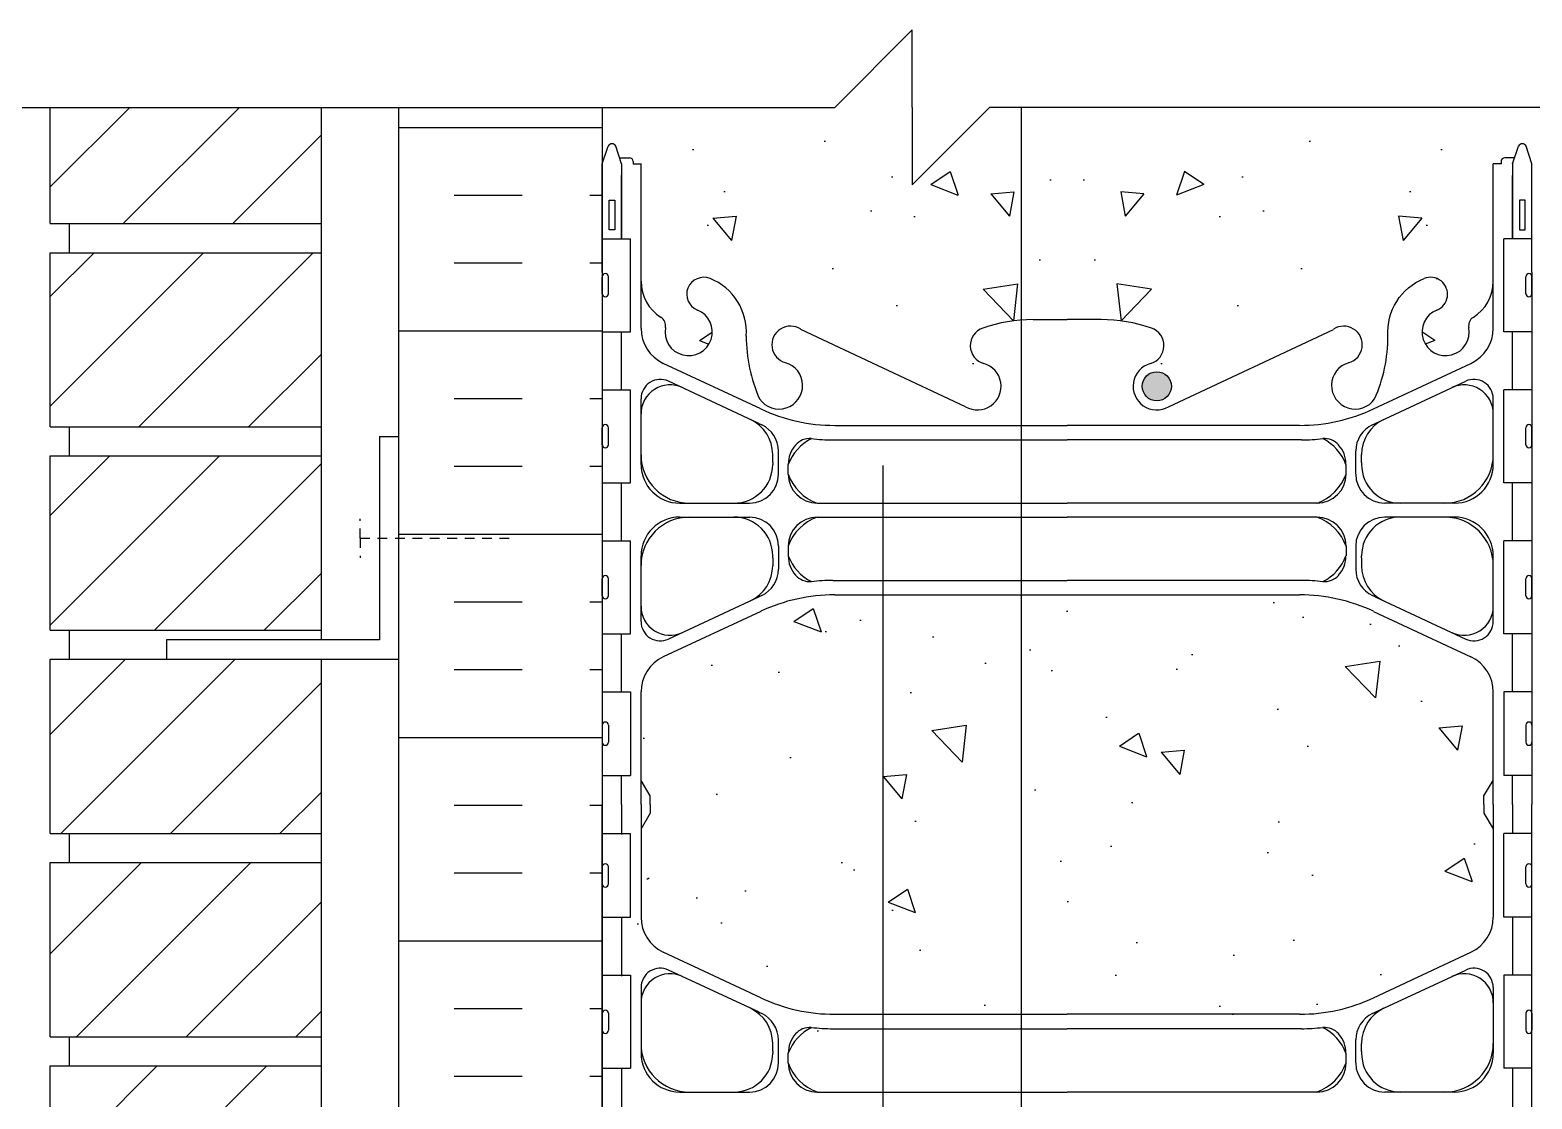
# Model space of a CAD drawing. Header units: inches. Extents: x 45.5 to 101.8, y 21.2 to 93.9.
# Drawn here: x 64.11 to 83.49, y 80.1 to 93.9 of the extents above; entities that cross this region are included whole.
import ezdxf

# ---------------------------------------------------------------- set-up
doc = ezdxf.new("R2010")
doc.units = ezdxf.units.IN
doc.header["$LTSCALE"] = 0.5
doc.header["$MEASUREMENT"] = 0
doc.linetypes.add('DASHED2', pattern=[0.375, 0.25, -0.125])
for name, color, linetype in [('CUT PLANE', 9, 'Continuous'), ('HATCH', 12, 'Continuous'), ('line25', 2, 'Continuous'), ('LINE3', 3, 'Continuous'), ('LINE50', 5, 'Continuous'), ('LINE9', 9, 'Continuous'), ('TEXT', 4, 'Continuous'), ('Web_Edge', 9, 'Continuous')]:
    doc.layers.add(name, color=color, linetype=linetype)
pattern_1 = [(310, (105.077, 112.783), (3.5863, 0.31376), [0.375, -4.125]), (5, (105.077, 112.783), (-0.69376, -3.76096), [0.3, -3.3]), (259.549, (105.3758, 112.809), (2.89255, -3.4472), [0.3187, -3.5057]), (313.816, (105.077, 111.783), (5.3362, 0.8276), [0.5625, -6.1875]), (263.364, (105.5216, 111.852), (4.6733, -4.8706), [0.47805, -5.25856]), (8.816, (105.077, 111.783), (4.6733, -4.8706), [0.45, -4.95]), (339, (105.577, 112.033), (2.98454, 2.0131), [0.375, -4.125]), (34, (105.577, 112.033), (1.21658, -3.62575), [0.3, -3.3]), (288.549, (105.8257, 112.2007), (4.20111, -1.61265), [0.3187, -3.5057]), (322.5, (105.077, 112.7829), (0.0608, -1.66447), [0, -3.26, 0, -3.35, 0, -3.3125]), (352.5, (105.077, 112.7829), (1.31535, -1.97206), [0, -1.91, 0, -3.185, 0, -1.2625]), (32.5, (103.962, 112.7829), (2.669112, 0.112774), [0, -1.25, 0, -3.9, 0, -5.175]), (42.5, (103.462, 112.783), (2.91593, -0.50052), [0, -1.625, 0, -2.59, 0, -3.675])]

msp = doc.modelspace()

# ---------------------------------------------------------------- hatches: boundary and pattern name
at = {"layer": 'HATCH'}
h = msp.add_hatch(dxfattribs=at)
h.set_pattern_fill('AR-CONC', color=256, scale=0.5, style=0)
h.set_pattern_definition(pattern_1)
h.paths.add_polyline_path([(77.002, 91.901), (77.002, 92.901), (77.002, 93.901), (77.493, 93.41), (77.493, 90.161), (77.053, 90.161, 0.082755), (76.405, 90.053, 0.735593), (76.418, 89.595, -0.062405), (76.487, 89.565, -0.999722), (76.182, 89.037, -0.0001), (76.182, 89.037), (74.055, 90.036, 1.171105), (73.857, 89.606, -1.422913), (73.523, 89.139, -0.10488), (73.351, 89.95, 0.325306), (72.884, 90.693, 1), (72.721, 90.284, -2.127293), (72.308, 90.06, 0.31131), (72.252, 90.19, -0.258958), (71.993, 90.656), (71.993, 92.172), (71.893, 92.172), (71.893, 92.202, 0.414214), (71.843, 92.252), (71.716, 92.252), (71.668, 92.402, 0.6), (71.568, 92.402), (71.493, 92.172), (71.493, 92.901), (76.002, 92.901)])
h = msp.add_hatch(dxfattribs=at)
h.set_pattern_fill('AR-CONC', color=256, scale=0.5, style=0)
h.set_pattern_definition([(230, (49.9081, 112.783), (-3.5863, 0.31376), [0.375, -4.125]), (175, (49.908, 112.783), (0.69376, -3.76096), [0.3, -3.3]), (280.451, (49.6093, 112.809), (-2.89255, -3.4472), [0.3187, -3.5057]), (226.184, (49.908, 111.783), (-5.3362, 0.8276), [0.5625, -6.1875]), (276.636, (49.4635, 111.852), (-4.6733, -4.8706), [0.47805, -5.25856]), (171.184, (49.908, 111.783), (-4.6733, -4.8706), [0.45, -4.95]), (201, (49.4081, 112.033), (-2.98454, 2.0131), [0.375, -4.125]), (146, (49.408, 112.033), (-1.21658, -3.62575), [0.3, -3.3]), (251.451, (49.1594, 112.2007), (-4.2011, -1.61265), [0.3187, -3.5057]), (217.5, (49.9081, 112.7829), (-0.0608, -1.66447), [0, -3.26, 0, -3.35, 0, -3.3125]), (187.5, (49.9081, 112.7829), (-1.31535, -1.97206), [0, -1.91, 0, -3.185, 0, -1.2625]), (147.5, (51.0231, 112.7829), (-2.66911, 0.112774), [0, -1.25, 0, -3.9, 0, -5.175]), (137.5, (51.5231, 112.783), (-2.91593, -0.50052), [0, -1.625, 0, -2.59, 0, -3.675])])
h.paths.add_polyline_path([(77.983, 91.901), (77.983, 92.901), (77.983, 93.901), (77.493, 93.41), (77.493, 90.161), (77.932, 90.161, -0.082755), (78.58, 90.053, -0.735593), (78.568, 89.595, 0.062405), (78.498, 89.565, 0.999722), (78.803, 89.037, 0.0001), (78.803, 89.037), (80.93, 90.036, -1.171105), (81.128, 89.606, 1.422913), (81.462, 89.139, 0.10488), (81.634, 89.95, -0.325306), (82.101, 90.693, -1), (82.264, 90.284, 2.127293), (82.677, 90.06, -0.31131), (82.733, 90.19, 0.258958), (82.993, 90.656), (82.993, 92.172), (83.093, 92.172), (83.093, 92.202, -0.414214), (83.143, 92.252), (83.269, 92.252), (83.318, 92.402, -0.6), (83.418, 92.402), (83.493, 92.172), (83.493, 92.901), (78.983, 92.901)])
h = msp.add_hatch(dxfattribs=at)
h.set_pattern_fill('INSUL', color=256, scale=7, style=0)
h.set_pattern_definition([(0, (-2854.669, -322.109), (0, 2.625), []), (0, (-2854.669, -321.234), (0, 2.625), [0.875, -0.875]), (0, (-2854.669, -320.359), (0, 2.625), [0.875, -0.875])])
h.paths.add_polyline_path([(68.868, 74.901), (69.305, 74.901), (69.305, 75.401), (70.805, 75.401), (70.805, 74.901), (71.493, 74.901), (71.493, 92.901), (70.805, 92.901), (70.805, 93.401), (69.305, 93.401), (69.305, 92.901), (68.868, 92.901)])
h = msp.add_hatch(dxfattribs=at)
h.set_pattern_fill('ANSI31', color=256, scale=8, style=0)
h.set_pattern_definition([(45, (-46.1544, -97.8439), (-0.707107, 0.707107), [])])
h.paths.add_polyline_path([(67.868, 92.901), (64.368, 92.901), (64.368, 91.401), (67.868, 91.401)])
h.paths.add_polyline_path([(67.868, 91.026), (64.368, 91.026), (64.368, 89.988), (67.312, 89.988), (67.868, 89.988)])
h.paths.add_polyline_path([(67.868, 89.988), (67.312, 89.988), (64.368, 89.988), (64.368, 88.776), (67.868, 88.776)])
h.paths.add_polyline_path([(67.868, 88.401), (64.368, 88.401), (64.368, 86.151), (67.868, 86.151)])
h.paths.add_polyline_path([(67.868, 85.776), (64.368, 85.776), (64.368, 83.526), (67.868, 83.526)])
h.paths.add_polyline_path([(67.868, 83.151), (64.368, 83.151), (64.368, 80.901), (67.868, 80.901)])
h.paths.add_polyline_path([(67.868, 80.526), (64.368, 80.526), (64.368, 78.276), (67.868, 78.276)])
h.paths.add_polyline_path([(67.868, 77.901), (64.368, 77.901), (64.368, 75.651), (67.868, 75.651), (67.868, 76.526), (65.868, 76.526), (65.868, 76.776), (67.868, 76.776)])
h.paths.add_polyline_path([(67.868, 75.276), (64.368, 75.276), (64.368, 73.026), (67.868, 73.026)])
h.paths.add_polyline_path([(67.868, 72.651), (64.368, 72.651), (64.368, 70.401), (67.868, 70.401)])
h.paths.add_polyline_path([(67.868, 70.026), (64.368, 70.026), (64.368, 68.605), (67.312, 68.605), (67.868, 68.605)])
h.paths.add_polyline_path([(67.868, 68.605), (67.312, 68.605), (64.368, 68.605), (64.368, 67.776), (67.868, 67.776)])
h.paths.add_polyline_path([(67.868, 67.401), (65.868, 67.401), (64.368, 67.401), (64.368, 65.151), (67.868, 65.151)])
h.paths.add_polyline_path([(67.868, 64.776), (64.368, 64.776), (64.368, 62.526), (67.868, 62.526)])
h.paths.add_polyline_path([(67.868, 62.151), (64.368, 62.151), (64.368, 59.901), (67.868, 59.901)])
h.paths.add_polyline_path([(67.868, 59.526), (64.368, 59.526), (64.368, 57.901), (64.813, 57.639), (65.426, 57.276), (67.868, 57.276)])
h = msp.add_hatch(dxfattribs=at)
h.set_pattern_fill('AR-CONC', color=256, scale=0.5, style=0)
h.set_pattern_definition(pattern_1)
h.paths.add_polyline_path([(82.993, 83.588), (82.993, 82.447, -0.291097), (82.704, 81.994), (81.446, 81.406, -0.109869), (80.493, 81.193), (77.493, 81.193), (77.493, 86.608), (80.493, 86.608, -0.109869), (81.446, 86.395), (82.704, 85.807, -0.291097), (82.993, 85.354), (82.993, 84.213), (82.873, 84.013), (82.873, 83.901), (82.873, 83.788)])
h.paths.add_polyline_path([(77.493, 81.193), (74.493, 81.193, -0.109869), (73.539, 81.406), (72.281, 81.994, -0.291097), (71.993, 82.447), (71.993, 83.588), (72.113, 83.788), (72.113, 83.901), (72.113, 84.013), (71.993, 84.213), (71.993, 85.354, -0.291097), (72.281, 85.807), (73.539, 86.395, -0.109869), (74.493, 86.608), (77.493, 86.608)])
h = msp.add_hatch(dxfattribs=at)
h.set_pattern_fill('AR-CONC', color=256, scale=0.5, style=0)
h.set_pattern_definition([(310, (29.4868, 149.8334), (3.5863, 0.31376), [0.375, -4.125]), (5, (29.4868, 149.8334), (-0.69376, -3.76096), [0.3, -3.3]), (259.5486, (29.7857, 149.8596), (2.89255, -3.4472), [0.3187, -3.50571]), (313.816, (29.487, 148.8334), (5.3362, 0.8276), [0.5625, -6.1875]), (263.3644, (29.9315, 148.9024), (4.6733, -4.8706), [0.47805, -5.25856]), (8.816, (29.487, 148.8334), (4.6733, -4.8706), [0.45, -4.95]), (339, (29.9868, 149.0834), (2.98454, 2.01309), [0.375, -4.125]), (34, (29.9868, 149.0834), (1.21658, -3.62575), [0.3, -3.3]), (288.5486, (30.2355, 149.2512), (4.20111, -1.61265), [0.3187, -3.50571]), (322.5, (29.4868, 149.8334), (0.0608, -1.66447), [0, -3.26, 0, -3.35, 0, -3.3125]), (352.5, (29.4868, 149.8334), (1.315348, -1.97206), [0, -1.91, 0, -3.185, 0, -1.2625]), (32.5, (28.3718, 149.8334), (2.669112, 0.112774), [0, -1.25, 0, -3.9, 0, -5.175]), (42.5, (27.8718, 149.8334), (2.91593, -0.500525), [0, -1.625, 0, -2.59, 0, -3.675])])
h.paths.add_polyline_path([(74.493, 80.272), (74.421, 80.466, 0.173075), (74.075, 80.832, 0.940793), (73.872, 80.449, -1.702394), (73.422, 80.137, 0.069923), (73.285, 80.78, 0.21345), (72.893, 81.17, 1), (72.729, 80.761, -2.087231), (72.296, 80.536, 0.669601), (72.163, 80.657, -0.085348), (71.834, 80.581), (71.729, 80.581), (71.729, 80.651), (71.776, 80.651, 0.414214), (71.839, 80.714), (71.839, 80.781, 0.249069), (71.729, 80.988), (71.729, 81.03), (71.639, 81.03, -0.088416), (71.493, 81.127), (71.493, 82.66, 0.269542), (71.789, 82.797, 0.520567), (72.124, 82.797, 0.520567), (72.617, 82.797, 0.520567), (72.972, 82.797, 0.520567), (73.406, 82.797, 0.520567), (73.722, 82.797, 0.520567), (74.017, 82.797, 0.520567), (74.333, 82.856, 0.222611), (74.493, 82.764)])
h = msp.add_hatch(dxfattribs=at)
h.set_pattern_fill('AR-CONC', color=256, scale=0.5, style=0)
h.set_pattern_definition([(310, (4.6094, 150.7426), (3.5863, 0.31376), [0.375, -4.125]), (5, (4.6094, 150.7426), (-0.69376, -3.76096), [0.3, -3.3]), (259.5486, (4.9082, 150.7688), (2.89255, -3.4472), [0.3187, -3.50571]), (313.816, (4.6094, 149.7426), (5.3362, 0.8276), [0.5625, -6.1875]), (263.3644, (5.054, 149.8116), (4.6733, -4.8706), [0.47805, -5.25856]), (8.816, (4.6094, 149.7426), (4.6733, -4.8706), [0.45, -4.95]), (339, (5.1094, 149.9926), (2.984535, 2.013094), [0.375, -4.125]), (34, (5.1094, 149.9926), (1.21658, -3.62575), [0.3, -3.3]), (288.5486, (5.358, 150.1604), (4.20111, -1.61265), [0.3187, -3.50571]), (322.5, (4.6094, 150.7426), (0.0608, -1.66447), [0, -3.26, 0, -3.35, 0, -3.3125]), (352.5, (4.6094, 150.7426), (1.315348, -1.97206), [0, -1.91, 0, -3.185, 0, -1.2625]), (32.5, (3.4944, 150.7426), (2.669112, 0.112774), [0, -1.25, 0, -3.9, 0, -5.175]), (42.5, (2.9944, 150.7426), (2.91593, -0.500525), [0, -1.625, 0, -2.59, 0, -3.675])])
h.paths.add_polyline_path([(76.493, 80.962, 0.025847), (76.103, 80.944), (76.103, 82.68, 0.458526), (76.361, 82.706, 0.134491), (76.493, 82.645)])
at = {"layer": 'LINE3'}
msp.add_hatch(color=256, dxfattribs=at).paths.add_polyline_path([(78.838, 89.301, 1), (78.463, 89.301, 1)])

# ---------------------------------------------------------------- linework, layer by layer
at = {"layer": 'CUT PLANE'}
for p, q in [((75.493, 93.901), (74.493, 92.901)), ((75.493, 92.901), (75.493, 93.901)), ((62.67, 92.901), (74.493, 92.901)), ((75.493, 91.901), (76.493, 92.901)), ((75.493, 92.901), (75.493, 91.901)), ((88.315, 92.901), (76.493, 92.901))]:
    msp.add_line(p, q, dxfattribs=at)
at = {"layer": 'line25'}
for p, q in [((64.368, 91.401), (64.368, 92.901)), ((67.868, 86.026), (67.868, 92.901)), ((71.493, 92.901), (71.493, 74.901)), ((64.368, 91.401), (67.868, 91.401)), ((64.618, 91.026), (64.618, 91.401)), ((71.493, 91.206), (71.858, 91.206)), ((71.858, 90.006), (71.858, 91.206)), ((83.493, 91.206), (83.128, 91.206)), ((83.128, 90.006), (83.128, 91.206)), ((64.368, 88.776), (64.368, 91.026)), ((64.368, 91.026), (67.868, 91.026)), ((71.533, 90.756), (71.533, 90.756)), ((83.453, 90.756), (83.453, 90.756)), ((71.493, 90.496), (71.493, 90.716)), ((71.493, 90.661), (71.493, 90.661)), ((71.493, 90.551), (71.493, 90.551)), ((71.573, 90.496), (71.573, 90.716)), ((83.413, 90.496), (83.413, 90.716)), ((83.493, 90.496), (83.493, 90.716)), ((83.493, 90.661), (83.493, 90.661)), ((83.493, 90.551), (83.493, 90.551)), ((71.533, 90.456), (71.533, 90.456)), ((83.453, 90.456), (83.453, 90.456)), ((71.493, 90.006), (71.858, 90.006)), ((83.493, 90.006), (83.128, 90.006)), ((71.493, 89.256), (71.858, 89.256)), ((71.858, 88.056), (71.858, 89.256)), ((83.493, 89.256), (83.128, 89.256)), ((83.128, 88.056), (83.128, 89.256)), ((71.533, 88.806), (71.533, 88.806)), ((83.453, 88.806), (83.453, 88.806)), ((64.368, 88.776), (67.868, 88.776)), ((64.618, 88.401), (64.618, 88.776)), ((71.493, 88.546), (71.493, 88.766)), ((71.493, 88.711), (71.493, 88.711)), ((71.493, 88.601), (71.493, 88.601)), ((71.573, 88.546), (71.573, 88.766)), ((83.413, 88.546), (83.413, 88.766)), ((83.493, 88.546), (83.493, 88.766)), ((83.493, 88.711), (83.493, 88.711)), ((83.493, 88.601), (83.493, 88.601)), ((64.368, 88.401), (67.868, 88.401)), ((64.368, 86.151), (64.368, 88.401)), ((71.493, 88.056), (71.858, 88.056)), ((83.493, 88.056), (83.128, 88.056)), ((71.493, 87.306), (71.858, 87.306)), ((71.858, 86.106), (71.858, 87.306)), ((83.493, 87.306), (83.128, 87.306)), ((83.128, 86.106), (83.128, 87.306)), ((71.533, 86.856), (71.533, 86.856)), ((83.453, 86.856), (83.453, 86.856)), ((71.493, 86.596), (71.493, 86.816)), ((71.493, 86.761), (71.493, 86.761)), ((71.573, 86.596), (71.573, 86.816)), ((83.413, 86.596), (83.413, 86.816)), ((83.493, 86.596), (83.493, 86.816)), ((83.493, 86.761), (83.493, 86.761)), ((71.493, 86.651), (71.493, 86.651)), ((71.533, 86.556), (71.533, 86.556)), ((83.453, 86.556), (83.453, 86.556)), ((83.493, 86.651), (83.493, 86.651)), ((64.368, 86.151), (67.868, 86.151)), ((64.618, 85.776), (64.618, 86.151)), ((71.493, 86.106), (71.858, 86.106)), ((83.493, 86.106), (83.128, 86.106)), ((64.368, 83.526), (64.368, 85.776)), ((64.368, 85.776), (67.868, 85.776)), ((67.868, 72.901), (67.868, 85.776)), ((71.493, 85.356), (71.858, 85.356)), ((71.858, 85.356), (71.858, 84.276)), ((83.493, 85.356), (83.128, 85.356)), ((83.128, 85.356), (83.128, 84.276)), ((71.493, 84.926), (71.493, 84.706)), ((71.533, 84.966), (71.533, 84.966)), ((71.573, 84.926), (71.573, 84.706)), ((83.413, 84.926), (83.413, 84.706)), ((83.453, 84.966), (83.453, 84.966)), ((83.493, 84.926), (83.493, 84.706)), ((71.493, 84.871), (71.493, 84.871)), ((71.493, 84.761), (71.493, 84.761)), ((83.493, 84.871), (83.493, 84.871)), ((83.493, 84.761), (83.493, 84.761)), ((71.533, 84.666), (71.533, 84.666)), ((83.453, 84.666), (83.453, 84.666)), ((71.493, 84.276), (71.858, 84.276)), ((83.493, 84.276), (83.128, 84.276)), ((64.368, 83.526), (67.868, 83.526)), ((64.618, 83.151), (64.618, 83.526)), ((71.493, 83.526), (71.858, 83.526)), ((71.858, 82.446), (71.858, 83.526)), ((83.493, 83.526), (83.128, 83.526)), ((83.128, 82.446), (83.128, 83.526)), ((64.368, 83.151), (67.868, 83.151)), ((64.368, 80.901), (64.368, 83.151)), ((71.493, 82.876), (71.493, 83.096)), ((71.493, 83.041), (71.493, 83.041)), ((71.533, 83.136), (71.533, 83.136)), ((71.573, 82.876), (71.573, 83.096)), ((83.413, 82.876), (83.413, 83.096)), ((83.453, 83.136), (83.453, 83.136)), ((83.493, 82.876), (83.493, 83.096)), ((83.493, 83.041), (83.493, 83.041)), ((71.493, 82.931), (71.493, 82.931)), ((71.533, 82.836), (71.533, 82.836)), ((83.453, 82.836), (83.453, 82.836)), ((83.493, 82.931), (83.493, 82.931)), ((71.493, 82.446), (71.858, 82.446)), ((83.493, 82.446), (83.128, 82.446)), ((71.493, 81.696), (71.858, 81.696)), ((71.858, 81.696), (71.858, 80.496)), ((83.493, 81.696), (83.128, 81.696)), ((83.128, 81.696), (83.128, 80.496)), ((71.533, 81.246), (71.533, 81.246)), ((83.453, 81.246), (83.453, 81.246)), ((71.493, 81.206), (71.493, 80.986)), ((71.493, 81.151), (71.493, 81.151)), ((71.493, 81.041), (71.493, 81.041)), ((71.573, 81.206), (71.573, 80.986)), ((83.413, 81.206), (83.413, 80.986)), ((83.493, 81.206), (83.493, 80.986)), ((83.493, 81.151), (83.493, 81.151)), ((83.493, 81.041), (83.493, 81.041)), ((64.368, 80.901), (67.868, 80.901)), ((64.618, 80.526), (64.618, 80.901)), ((71.533, 80.946), (71.533, 80.946)), ((83.453, 80.946), (83.453, 80.946)), ((64.368, 78.276), (64.368, 80.526)), ((64.368, 80.526), (67.868, 80.526)), ((71.493, 80.496), (71.858, 80.496)), ((83.493, 80.496), (83.128, 80.496))]:
    msp.add_line(p, q, dxfattribs=at)
for centre, start, end in [((71.533, 90.716), 90, 180), ((71.533, 90.716), 360, 90), ((83.453, 90.716), 90, 180), ((83.453, 90.716), 0, 90), ((71.533, 90.496), 180, 270), ((71.533, 90.496), 270, 0), ((83.453, 90.496), 180, 270), ((83.453, 90.496), 270, 0), ((71.533, 88.766), 90, 180), ((71.533, 88.766), 360, 90), ((83.453, 88.766), 90, 180), ((83.453, 88.766), 0, 90), ((71.533, 88.546), 180, 270), ((71.533, 88.546), 270, 0), ((83.453, 88.546), 180, 270), ((83.453, 88.546), 270, 0), ((71.533, 86.816), 90, 180), ((71.533, 86.816), 360, 90), ((83.453, 86.816), 90, 180), ((83.453, 86.816), 0, 90), ((71.533, 86.596), 180, 270), ((71.533, 86.596), 270, 0), ((83.453, 86.596), 180, 270), ((83.453, 86.596), 270, 0), ((71.533, 84.926), 90, 180), ((71.533, 84.926), 0, 90), ((83.453, 84.926), 90, 180), ((83.453, 84.926), 360, 90), ((71.533, 84.706), 180, 270), ((71.533, 84.706), 270, 0), ((83.453, 84.706), 180, 270), ((83.453, 84.706), 270, 0), ((71.533, 83.096), 90, 180), ((71.533, 83.096), 360, 90), ((83.453, 83.096), 90, 180), ((83.453, 83.096), 0, 90), ((71.533, 82.876), 180, 270), ((71.533, 82.876), 270, 0), ((83.453, 82.876), 180, 270), ((83.453, 82.876), 270, 0), ((71.533, 81.206), 90, 180), ((71.533, 81.206), 0, 90), ((83.453, 81.206), 90, 180), ((83.453, 81.206), 360, 90), ((71.533, 80.986), 180, 270), ((71.533, 80.986), 270, 0), ((83.453, 80.986), 180, 270), ((83.453, 80.986), 270, 0)]:
    msp.add_arc(centre, 0.04, start, end, dxfattribs=at)
at = {"layer": 'LINE3'}
for p, q in [((76.901, 92.901), (76.901, 67.068)), ((75.119, 49.749), (75.119, 88.279))]:
    msp.add_line(p, q, dxfattribs=at)
msp.add_circle((78.65, 89.301), 0.188, dxfattribs=at)
at = {"layer": 'LINE50'}
msp.add_line((68.868, 74.901), (68.868, 92.901), dxfattribs=at)
at = {"layer": 'LINE9'}
for p, q in [((68.618, 88.651), (68.868, 88.651)), ((68.618, 88.651), (68.618, 86.026)), ((65.868, 86.026), (65.868, 85.776)), ((68.618, 86.026), (65.868, 86.026)), ((65.868, 85.776), (68.868, 85.776))]:
    msp.add_line(p, q, dxfattribs=at)
at = {"layer": 'LINE9', "linetype": 'DASHED2'}
for q in [(68.368, 87.588), (68.368, 87.088), (70.368, 87.338)]:
    msp.add_line((68.368, 87.338), q, dxfattribs=at)
at = {"layer": 'TEXT'}
for points in [[(70.482, 90.676, 0, 0.36, 0), (69.402, 90.676, 0, 0, 0), (58.788, 90.676, 0, 0, 0)], [(64.604, 83.887, 0, 0.36, 0), (63.524, 83.887, 0, 0, 0), (57.217, 83.887, 0, 0, 0)]]:
    msp.add_lwpolyline(points, format="xyseb", dxfattribs=at)
at = {"layer": 'Web_Edge'}
for p, q in [((71.493, 92.172), (71.568, 92.402)), ((71.743, 92.172), (71.668, 92.402)), ((83.243, 92.172), (83.318, 92.402)), ((83.493, 92.172), (83.418, 92.402)), ((71.716, 92.252), (71.843, 92.252)), ((71.743, 92.172), (71.743, 91.206)), ((71.893, 92.202), (71.893, 92.172)), ((71.893, 92.202), (71.893, 92.202)), ((71.893, 92.172), (71.993, 92.172)), ((71.993, 90.05), (71.993, 92.172)), ((82.993, 90.05), (82.993, 92.172)), ((83.093, 92.172), (82.993, 92.172)), ((83.093, 92.202), (83.093, 92.202)), ((83.093, 92.202), (83.093, 92.172)), ((83.269, 92.252), (83.143, 92.252)), ((83.243, 92.172), (83.243, 91.206)), ((77.053, 90.161), (77.493, 90.161)), ((77.932, 90.161), (77.493, 90.161)), ((76.182, 89.037), (74.055, 90.036)), ((78.803, 89.037), (80.93, 90.036)), ((73.539, 89.008), (72.281, 89.597)), ((81.446, 89.008), (82.704, 89.597)), ((73.515, 88.821), (72.349, 89.366)), ((81.47, 88.821), (82.637, 89.366)), ((71.993, 88.292), (71.993, 89.14)), ((82.993, 88.292), (82.993, 89.14)), ((74.493, 88.796), (77.493, 88.796)), ((80.493, 88.796), (77.493, 88.796)), ((74.469, 88.609), (77.493, 88.609)), ((80.516, 88.609), (77.493, 88.609)), ((73.693, 88.315), (73.693, 88.419)), ((73.768, 88.167), (73.768, 88.464)), ((81.218, 88.167), (81.218, 88.464)), ((81.293, 88.315), (81.293, 88.419)), ((73.693, 88.315), (73.693, 88.292)), ((73.893, 88.167), (73.893, 88.293)), ((73.893, 88.167), (73.893, 88.281)), ((81.093, 88.167), (81.093, 88.293)), ((81.093, 88.167), (81.093, 88.281)), ((81.293, 88.315), (81.293, 88.292)), ((72.493, 87.792), (73.393, 87.792)), ((74.268, 87.792), (77.493, 87.792)), ((80.718, 87.792), (77.493, 87.792)), ((82.493, 87.792), (81.593, 87.792)), ((72.493, 87.612), (73.393, 87.612)), ((74.268, 87.612), (77.493, 87.612)), ((80.718, 87.612), (77.493, 87.612)), ((82.493, 87.612), (81.593, 87.612)), ((73.768, 87.237), (73.768, 86.94)), ((73.893, 87.237), (73.893, 87.111)), ((81.093, 87.237), (81.093, 87.111)), ((81.218, 87.237), (81.218, 86.94)), ((71.993, 86.264), (71.993, 87.112)), ((73.693, 87.088), (73.693, 87.112)), ((73.693, 87.088), (73.693, 86.984)), ((81.293, 87.088), (81.293, 87.112)), ((81.293, 87.088), (81.293, 86.984)), ((82.993, 86.264), (82.993, 87.112)), ((74.469, 86.795), (77.493, 86.795)), ((80.517, 86.795), (77.493, 86.795)), ((73.516, 86.583), (72.349, 86.037)), ((81.469, 86.583), (82.637, 86.037)), ((73.539, 86.395), (72.281, 85.807)), ((81.446, 86.395), (82.704, 85.807)), ((71.993, 83.901), (71.993, 85.354)), ((82.993, 83.901), (82.993, 85.354)), ((72.113, 84.013), (71.993, 84.213)), ((72.113, 84.013), (71.993, 84.213)), ((82.873, 84.013), (82.993, 84.213)), ((82.873, 84.013), (82.993, 84.213)), ((72.113, 83.901), (72.113, 84.013)), ((72.113, 83.901), (72.113, 84.013)), ((82.873, 83.901), (82.873, 84.013)), ((82.873, 83.901), (82.873, 84.013)), ((71.993, 83.901), (71.993, 82.447)), ((72.113, 83.788), (71.993, 83.588)), ((72.113, 83.788), (71.993, 83.588)), ((72.113, 83.901), (72.113, 83.788)), ((72.113, 83.901), (72.113, 83.788)), ((82.873, 83.901), (82.873, 83.788)), ((82.873, 83.901), (82.873, 83.788)), ((82.873, 83.788), (82.993, 83.588)), ((82.873, 83.788), (82.993, 83.588)), ((82.993, 83.901), (82.993, 82.447)), ((73.539, 81.406), (72.281, 81.994)), ((81.446, 81.406), (82.704, 81.994)), ((73.516, 81.218), (72.349, 81.764)), ((81.469, 81.218), (82.637, 81.764)), ((71.993, 81.538), (71.993, 80.689)), ((82.993, 81.538), (82.993, 80.689)), ((74.493, 81.193), (77.493, 81.193)), ((80.493, 81.193), (77.493, 81.193)), ((73.768, 80.564), (73.768, 80.861)), ((74.469, 81.006), (77.493, 81.006)), ((80.516, 81.006), (77.493, 81.006)), ((81.218, 80.564), (81.218, 80.861)), ((73.693, 80.713), (73.693, 80.817)), ((73.693, 80.713), (73.693, 80.689)), ((73.893, 80.564), (73.893, 80.69)), ((73.893, 80.564), (73.893, 80.678)), ((81.093, 80.564), (81.093, 80.69)), ((81.093, 80.564), (81.093, 80.678)), ((81.293, 80.713), (81.293, 80.817)), ((81.293, 80.713), (81.293, 80.689)), ((72.493, 80.189), (73.393, 80.189)), ((74.268, 80.189), (77.493, 80.189)), ((80.718, 80.189), (77.493, 80.189)), ((82.493, 80.189), (81.593, 80.189))]:
    msp.add_line(p, q, dxfattribs=at)
for points in [[(71.493, 90.772), (71.493, 92.172)], [(83.493, 90.772), (83.493, 92.172)], [(71.743, 91.206), (71.743, 92.022)], [(83.243, 91.206), (83.243, 92.022)], [(71.493, 90.772), (71.493, 83.901)], [(83.493, 90.772), (83.493, 83.901)], [(71.743, 89.256), (71.743, 90.006)], [(83.243, 89.256), (83.243, 90.006)], [(71.743, 87.306), (71.743, 88.056)], [(83.243, 87.306), (83.243, 88.056)], [(74.493, 86.608), (77.493, 86.608), (80.493, 86.608)], [(71.743, 85.356), (71.743, 86.106)], [(83.243, 85.356), (83.243, 86.106)], [(71.743, 83.901), (71.743, 84.276)], [(83.243, 83.901), (83.243, 84.276)], [(71.493, 77.029), (71.493, 83.901)], [(71.743, 83.901), (71.743, 83.516)], [(83.243, 83.901), (83.243, 83.526)], [(83.493, 77.029), (83.493, 83.901)], [(71.743, 82.446), (71.743, 81.686)], [(83.243, 82.446), (83.243, 81.696)], [(71.743, 80.496), (71.743, 79.739)], [(83.243, 80.496), (83.243, 79.746)]]:
    msp.add_lwpolyline(points, dxfattribs=at)
for points in [[(71.653, 91.322), (71.583, 91.322), (71.583, 91.702), (71.653, 91.702)], [(83.333, 91.322), (83.403, 91.322), (83.403, 91.702), (83.333, 91.702)]]:
    msp.add_lwpolyline(points, close=True, dxfattribs=at)
for points in [[(73.351, 89.95, 0.325312), (72.884, 90.693)], [(81.634, 89.95, -0.325312), (82.101, 90.693)]]:
    msp.add_lwpolyline(points, format="xyb", dxfattribs=at)
for centre, radius, start, end in [((71.618, 92.375), 0.0567, 28.0725, 151.9275), ((83.368, 92.375), 0.0567, 28.0725, 151.9275), ((71.843, 92.202), 0.05, 0, 90), ((83.143, 92.202), 0.05, 90, 180), ((72.543, 90.656), 0.55, 180, 238.0732), ((72.803, 90.488), 0.22, 68.1963, 248.1963), ((82.183, 90.488), 0.22, 291.8037, 111.8037), ((82.443, 90.656), 0.55, 301.9268, 0), ((72.186, 90.084), 0.125, 348.9056, 58.0732), ((72.608, 90.001), 0.305, 168.9056, 68.1963), ((77.053, 88.161), 2, 90, 108.923), ((77.932, 88.161), 2, 71.077, 90), ((82.378, 90.001), 0.305, 111.8037, 11.0944), ((82.8, 90.084), 0.125, 121.9268, 191.0944), ((72.493, 90.05), 0.5, 180, 244.9204), ((75.351, 89.951), 2, 180.0146, 203.9638), ((73.922, 89.837), 0.24, 56.25, 254.2747), ((76.483, 89.826), 0.24, 108.923, 254.2747), ((78.503, 89.826), 0.24, 285.7253, 71.077), ((81.063, 89.837), 0.24, 285.7253, 123.75), ((79.634, 89.951), 2, 336.0362, 359.9854), ((82.493, 90.05), 0.5, 295.0796, 0), ((73.774, 89.312), 0.305, 214.6703, 74.2747), ((76.335, 89.301), 0.305, 240, 74.2747), ((78.65, 89.301), 0.305, 105.7253, 300), ((81.211, 89.312), 0.305, 105.7253, 325.3297), ((72.243, 89.14), 0.25, 64.9204, 180), ((82.743, 89.14), 0.25, 0, 115.0796), ((72.368, 88.944), 0.375, 64.9204, 180), ((82.618, 88.944), 0.375, 0, 115.0796), ((74.493, 91.046), 2.25, 244.9204, 270), ((80.493, 91.046), 2.25, 270, 295.0796), ((73.193, 88.419), 0.5, 0, 64.9204), ((74.469, 90.859), 2.25, 244.9204, 245.9476), ((73.391, 88.463), 0.376, 0.0514, 64.8081), ((81.594, 88.463), 0.376, 115.1919, 179.9486), ((81.793, 88.419), 0.5, 115.0796, 180), ((80.517, 90.859), 2.25, 294.0524, 295.0796), ((74.476, 88.07), 0.624, 117.1051, 159.0881), ((74.174, 88.376), 0.25, 86.1012, 138.3865), ((74.469, 90.859), 2.25, 262.903, 270), ((80.516, 90.859), 2.25, 270, 277.097), ((80.509, 88.07), 0.624, 20.9119, 62.8949), ((80.811, 88.376), 0.25, 41.6135, 93.8988), ((72.618, 88.417), 0.625, 180, 270), ((74.269, 88.293), 0.376, 138.3865, 179.9509), ((80.716, 88.293), 0.376, 0.0491, 41.6135), ((82.368, 88.417), 0.625, 270, 0), ((72.493, 88.292), 0.5, 180, 270), ((73.193, 88.292), 0.5, 270, 0), ((81.793, 88.292), 0.5, 180, 270), ((82.493, 88.292), 0.5, 270, 0), ((73.393, 88.167), 0.375, 270, 0), ((74.268, 88.167), 0.375, 180, 270), ((74.474, 88.374), 0.617, 199.5682, 250.3542), ((80.511, 88.374), 0.617, 289.6458, 340.4318), ((80.718, 88.167), 0.375, 270, 0), ((81.593, 88.167), 0.375, 180, 270), ((72.493, 87.112), 0.5, 90, 180), ((72.618, 86.987), 0.625, 90, 180), ((73.193, 87.112), 0.5, 0, 90), ((73.393, 87.237), 0.375, 360, 90), ((74.268, 87.237), 0.375, 90, 180), ((74.474, 87.03), 0.617, 109.5682, 160.4318), ((80.511, 87.03), 0.617, 19.5682, 70.4318), ((80.718, 87.237), 0.375, 360, 90), ((81.593, 87.237), 0.375, 90, 180), ((81.793, 87.112), 0.5, 90, 180), ((82.368, 86.987), 0.625, 360, 90), ((82.493, 87.112), 0.5, 0, 90), ((74.269, 87.112), 0.376, 180.0514, 221.6296), ((74.476, 87.334), 0.624, 200.9119, 242.9034), ((80.509, 87.334), 0.624, 297.0966, 339.0881), ((80.716, 87.112), 0.376, 318.3704, 359.9486), ((73.193, 86.984), 0.5, 295.0796, 360), ((73.391, 86.94), 0.376, 295.187, 359.9509), ((74.174, 87.028), 0.25, 221.6296, 273.8791), ((80.811, 87.028), 0.25, 266.1209, 318.3704), ((81.594, 86.94), 0.376, 180.0491, 244.813), ((81.793, 86.984), 0.5, 180, 244.9204), ((74.469, 84.545), 2.25, 90, 97.0772), ((80.517, 84.545), 2.25, 82.9228, 90), ((72.368, 86.46), 0.375, 180, 295.0796), ((74.469, 84.545), 2.25, 114.0752, 115.0796), ((74.493, 84.358), 2.25, 90, 115.0796), ((80.493, 84.358), 2.25, 64.9204, 90), ((80.516, 84.545), 2.25, 64.9204, 65.9248), ((82.618, 86.46), 0.375, 244.9204, 360), ((72.243, 86.264), 0.25, 180, 295.0796), ((82.743, 86.264), 0.25, 244.9204, 0), ((72.493, 85.354), 0.5, 115.0796, 180), ((82.493, 85.354), 0.5, 0, 64.9204), ((72.493, 82.447), 0.5, 180, 244.9204), ((82.493, 82.447), 0.5, 295.0796, 360), ((72.243, 81.538), 0.25, 64.9204, 180), ((72.368, 81.341), 0.375, 64.9204, 180), ((82.618, 81.341), 0.375, 0, 115.0796), ((82.743, 81.538), 0.25, 360, 115.0796), ((73.193, 80.817), 0.5, 0, 64.9204), ((74.493, 83.443), 2.25, 244.9204, 270), ((80.493, 83.443), 2.25, 270, 295.0796), ((81.793, 80.817), 0.5, 115.0796, 180), ((74.469, 83.256), 2.25, 244.9204, 245.9248), ((73.391, 80.861), 0.376, 0.0491, 64.813), ((81.594, 80.861), 0.376, 115.187, 179.9509), ((80.516, 83.256), 2.25, 294.0752, 295.0796), ((74.476, 80.467), 0.624, 117.1051, 159.0881), ((74.269, 80.69), 0.376, 138.3865, 179.9509), ((74.174, 80.773), 0.25, 86.1012, 138.3865), ((74.469, 83.256), 2.25, 262.903, 270), ((80.516, 83.256), 2.25, 270, 277.097), ((80.811, 80.773), 0.25, 41.6135, 93.8988), ((80.509, 80.467), 0.624, 20.9119, 62.8949), ((80.716, 80.69), 0.376, 0.0491, 41.6135), ((72.618, 80.814), 0.625, 180, 270), ((72.493, 80.689), 0.5, 180, 270), ((73.193, 80.689), 0.5, 270, 0), ((81.793, 80.689), 0.5, 180, 270), ((82.368, 80.814), 0.625, 270, 0), ((82.493, 80.689), 0.5, 270, 360), ((73.393, 80.564), 0.375, 270, 0), ((74.474, 80.771), 0.617, 199.5682, 250.3542), ((74.268, 80.564), 0.375, 180, 270), ((80.718, 80.564), 0.375, 270, 0), ((80.511, 80.771), 0.617, 289.6458, 340.4318), ((81.593, 80.564), 0.375, 180, 270)]:
    msp.add_arc(centre, radius, start, end, dxfattribs=at)

doc.saveas('drawing.dxf')
